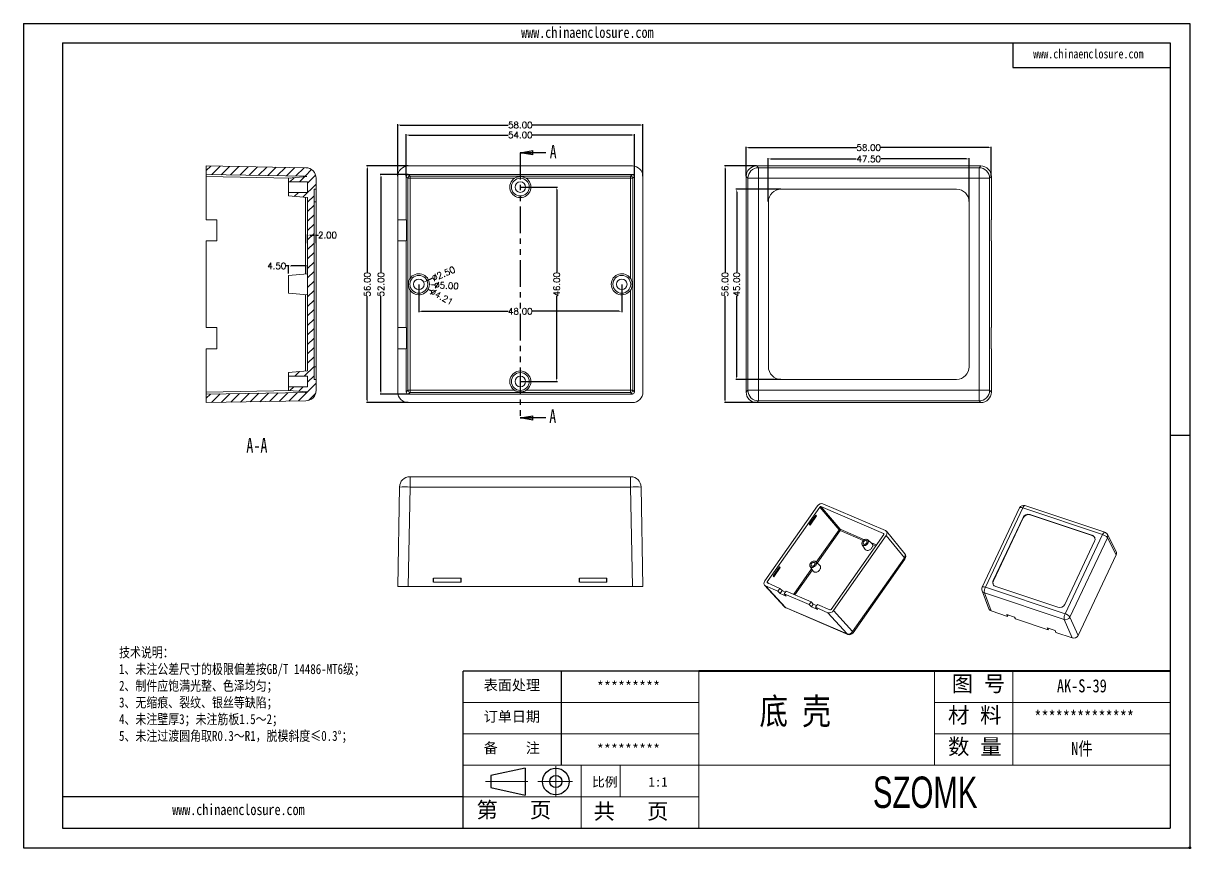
# Model space of a CAD drawing. Header units: inches. Extents: x -870 to -275, y 557 to 752.
# Drawn here: x -551.6 to -275.5, y 556.5 to 751.8 of the extents above; entities that cross this region are included whole.
import ezdxf

# ---------------------------------------------------------------- set-up
doc = ezdxf.new("R2010")
doc.units = ezdxf.units.IN
doc.linetypes.add('CENTER2', pattern=[28.575, 19.05, -3.175, 3.175, -3.175])
doc.linetypes.add('PHANTOM', pattern=[12.7, 6.35, -1.27, 1.27, -1.27, 1.27, -1.27])
doc.layers.add('文字', color=81, linetype='Continuous')
for name, color, linetype, lineweight in [('粗实线', 7, 'Continuous', 30), ('细实线', 3, 'Continuous', 9), ('细点划线', 2, 'CENTER2', 9)]:
    doc.layers.add(name, color=color, linetype=linetype, lineweight=lineweight)
doc.styles.add('SLDTEXTSTYLE0', font='TXT', dxfattribs={"width": 0.75})
doc.styles.add('SLDTEXTSTYLE3', font='TXT', dxfattribs={"width": 0.7})
doc.styles.get("Standard").update_dxf_attribs({"font": 'txt', "bigfont": 'gbcbig.shx'})
doc.styles.add('宋体', font='', dxfattribs={"width": 0.8, "height": 3.5})
doc.styles.add('长仿宋', font='', dxfattribs={"width": 0.7, "height": 4})
doc.styles.get('宋体').set_extended_font_data('SimSun')
doc.styles.get('长仿宋').set_extended_font_data('SimSun')
doc.dimstyles.new('2', dxfattribs={"dimtxt": 1.5, "dimasz": 0.6, "dimexe": 0.18, "dimexo": 0.0625, "dimgap": 0.09, "dimtad": 0, "dimzin": 0, "dimdsep": 46, "dimtxsty": 'Standard', "dimcen": 0, "dimclrd": 3, "dimclre": 3, "dimadec": 0, "dimazin": 2, "dimtfac": 1, "dimtofl": 0, "dimtmove": 0, "dimatfit": 3, "dimfxl": 1, "dimtolj": 1, "dimtzin": 0, "dimarcsym": 0})

# ---------------------------------------------------------------- blocks, each defined once
blk = doc.blocks.new('_CLOSED')
at = {"color": 0, "linetype": 'ByBlock', "lineweight": -2}
for p, q in [((-1, 0.166667), (0, 0)), ((-1, 0.166667), (-1, -0.166667)), ((0, 0), (-1, -0.166667)), ((0, 0), (-1, 0))]:
    blk.add_line(p, q, dxfattribs=at)
blk = doc.blocks.new('*D156')
at = {"color": 3, "lineweight": -2}
for p, q in [((-380.62, 715.62), (-380.62, 722.58)), ((-380.02, 722.4), (-354.46, 722.4)), ((-323.22, 722.4), (-348.78, 722.4)), ((-322.62, 715.62), (-322.62, 722.58))]:
    blk.add_line(p, q, dxfattribs=at)
at = {"color": 3}
for points in [[(-380.02, 722.5), (-380.02, 722.3), (-380.62, 722.4)], [(-323.22, 722.5), (-323.22, 722.3), (-322.62, 722.4)]]:
    blk.add_solid(points, dxfattribs=at)
at = {"layer": 'Defpoints', "color": 0}
for p in [(-322.62, 722.4), (-380.62, 715.56), (-322.62, 715.56)]:
    blk.add_point(p, dxfattribs=at)
at = {"color": 0, "insert": (-351.62, 722.4), "char_height": 1.5, "attachment_point": 5}
blk.add_mtext('\\A1;58.00', dxfattribs=at)
blk = doc.blocks.new('*D157')
at = {"color": 3, "lineweight": -2}
for p, q in [((-378.18, 718.06), (-385.77, 718.06)), ((-385.59, 717.46), (-385.59, 692.9)), ((-385.59, 662.66), (-385.59, 687.22)), ((-378.18, 662.06), (-385.77, 662.06))]:
    blk.add_line(p, q, dxfattribs=at)
at = {"color": 3}
for points in [[(-385.69, 717.46), (-385.49, 717.46), (-385.59, 718.06)], [(-385.69, 662.66), (-385.49, 662.66), (-385.59, 662.06)]]:
    blk.add_solid(points, dxfattribs=at)
at = {"layer": 'Defpoints', "color": 0}
for p in [(-378.12, 718.06), (-385.59, 662.06), (-378.12, 662.06)]:
    blk.add_point(p, dxfattribs=at)
at = {"color": 0, "insert": (-385.59, 690.06), "char_height": 1.5, "attachment_point": 5, "rotation": 90}
blk.add_mtext('\\A1;56.00', dxfattribs=at)
blk = doc.blocks.new('*D158')
at = {"color": 3, "lineweight": -2}
for p, q in [((-375.37, 709.62), (-375.37, 719.9)), ((-374.77, 719.72), (-354.58, 719.72)), ((-328.47, 719.72), (-348.65, 719.72)), ((-327.87, 709.62), (-327.87, 719.9))]:
    blk.add_line(p, q, dxfattribs=at)
at = {"color": 3}
for points in [[(-374.77, 719.82), (-374.77, 719.62), (-375.37, 719.72)], [(-328.47, 719.82), (-328.47, 719.62), (-327.87, 719.72)]]:
    blk.add_solid(points, dxfattribs=at)
at = {"layer": 'Defpoints', "color": 0}
for p in [(-327.87, 719.72), (-375.37, 709.56), (-327.87, 709.56)]:
    blk.add_point(p, dxfattribs=at)
at = {"color": 0, "insert": (-351.62, 719.72), "char_height": 1.5, "attachment_point": 5}
blk.add_mtext('\\A1;47.50', dxfattribs=at)
blk = doc.blocks.new('*D159')
at = {"color": 3, "lineweight": -2}
for p, q in [((-372.43, 712.56), (-383.03, 712.56)), ((-382.85, 711.96), (-382.85, 692.9)), ((-382.85, 668.16), (-382.85, 687.22)), ((-372.43, 667.56), (-383.03, 667.56))]:
    blk.add_line(p, q, dxfattribs=at)
at = {"color": 3}
for points in [[(-382.95, 711.96), (-382.75, 711.96), (-382.85, 712.56)], [(-382.95, 668.16), (-382.75, 668.16), (-382.85, 667.56)]]:
    blk.add_solid(points, dxfattribs=at)
at = {"layer": 'Defpoints', "color": 0}
for p in [(-372.37, 712.56), (-382.85, 667.56), (-372.37, 667.56)]:
    blk.add_point(p, dxfattribs=at)
at = {"color": 0, "insert": (-382.85, 690.06), "char_height": 1.5, "attachment_point": 5, "rotation": 90}
blk.add_mtext('\\A1;45.00', dxfattribs=at)
blk = doc.blocks.new('*D160')
at = {"color": 3, "lineweight": -2}
for p, q in [((-461.04, 715.62), (-461.04, 725.56)), ((-460.44, 725.38), (-436.88, 725.38)), ((-407.64, 725.38), (-431.2, 725.38)), ((-407.04, 715.62), (-407.04, 725.56))]:
    blk.add_line(p, q, dxfattribs=at)
at = {"color": 3}
for points in [[(-460.44, 725.48), (-460.44, 725.28), (-461.04, 725.38)], [(-407.64, 725.48), (-407.64, 725.28), (-407.04, 725.38)]]:
    blk.add_solid(points, dxfattribs=at)
at = {"layer": 'Defpoints', "color": 0}
for p in [(-407.04, 725.38), (-461.04, 715.56), (-407.04, 715.56)]:
    blk.add_point(p, dxfattribs=at)
at = {"color": 0, "insert": (-434.04, 725.38), "char_height": 1.5, "attachment_point": 5}
blk.add_mtext('\\A1;54.00', dxfattribs=at)
blk = doc.blocks.new('*D161')
at = {"color": 3, "lineweight": -2}
for p, q in [((-463.04, 715.62), (-463.04, 727.92)), ((-462.44, 727.74), (-436.88, 727.74)), ((-405.64, 727.74), (-431.2, 727.74)), ((-405.04, 715.62), (-405.04, 727.92))]:
    blk.add_line(p, q, dxfattribs=at)
at = {"color": 3}
for points in [[(-462.44, 727.84), (-462.44, 727.64), (-463.04, 727.74)], [(-405.64, 727.84), (-405.64, 727.64), (-405.04, 727.74)]]:
    blk.add_solid(points, dxfattribs=at)
at = {"layer": 'Defpoints', "color": 0}
for p in [(-463.04, 727.74), (-463.04, 715.56), (-405.04, 715.56)]:
    blk.add_point(p, dxfattribs=at)
at = {"color": 0, "insert": (-434.04, 727.74), "char_height": 1.5, "attachment_point": 5}
blk.add_mtext('\\A1;58.00', dxfattribs=at)
blk = doc.blocks.new('*D162')
at = {"color": 3, "lineweight": -2}
for p, q in [((-460.6, 716.06), (-467.19, 716.06)), ((-467.01, 715.46), (-467.01, 692.9)), ((-467.01, 664.66), (-467.01, 687.22)), ((-460.6, 664.06), (-467.19, 664.06))]:
    blk.add_line(p, q, dxfattribs=at)
at = {"color": 3}
for points in [[(-467.11, 715.46), (-466.91, 715.46), (-467.01, 716.06)], [(-467.11, 664.66), (-466.91, 664.66), (-467.01, 664.06)]]:
    blk.add_solid(points, dxfattribs=at)
at = {"layer": 'Defpoints', "color": 0}
for p in [(-460.54, 716.06), (-467.01, 664.06), (-460.54, 664.06)]:
    blk.add_point(p, dxfattribs=at)
at = {"color": 0, "insert": (-467.01, 690.06), "char_height": 1.5, "attachment_point": 5, "rotation": 90}
blk.add_mtext('\\A1;52.00', dxfattribs=at)
blk = doc.blocks.new('*D163')
at = {"color": 3, "lineweight": -2}
for p, q in [((-460.6, 718.06), (-470.43, 718.06)), ((-470.25, 717.46), (-470.25, 692.9)), ((-470.25, 662.66), (-470.25, 687.22)), ((-460.6, 662.06), (-470.43, 662.06))]:
    blk.add_line(p, q, dxfattribs=at)
at = {"color": 3}
for points in [[(-470.35, 717.46), (-470.15, 717.46), (-470.25, 718.06)], [(-470.35, 662.66), (-470.15, 662.66), (-470.25, 662.06)]]:
    blk.add_solid(points, dxfattribs=at)
at = {"layer": 'Defpoints', "color": 0}
for p in [(-470.25, 718.06), (-460.54, 718.06), (-460.54, 662.06)]:
    blk.add_point(p, dxfattribs=at)
at = {"color": 0, "insert": (-470.25, 690.06), "char_height": 1.5, "attachment_point": 5, "rotation": 90}
blk.add_mtext('\\A1;56.00', dxfattribs=at)
blk = doc.blocks.new('*D164')
at = {"color": 3, "lineweight": -2}
blk.add_line((-454.94, 691.39), (-456.34, 690.79), dxfattribs=at)
at = {"color": 3}
blk.add_solid([(-456.37, 690.88), (-456.3, 690.69), (-456.89, 690.55)], dxfattribs=at)
at = {"layer": 'Defpoints', "color": 0}
for p in [(-456.89, 690.55), (-459.19, 689.57)]:
    blk.add_point(p, dxfattribs=at)
at = {"color": 0, "insert": (-452.21, 692.55), "char_height": 1.5, "attachment_point": 5, "rotation": 23.1738}
blk.add_mtext('\\A1;∅2.50', dxfattribs=at)
blk = doc.blocks.new('*D165')
at = {"color": 3, "lineweight": -2}
blk.add_line((-454.34, 689.88), (-454.94, 689.91), dxfattribs=at)
at = {"color": 3}
blk.add_solid([(-454.93, 690.01), (-454.94, 689.81), (-455.54, 689.94)], dxfattribs=at)
at = {"layer": 'Defpoints', "color": 0}
for p in [(-460.53, 690.18), (-455.54, 689.94)]:
    blk.add_point(p, dxfattribs=at)
at = {"color": 0, "insert": (-451.5, 689.75), "char_height": 1.5, "attachment_point": 5, "rotation": 357.2891}
blk.add_mtext('\\A1;∅5.00', dxfattribs=at)
blk = doc.blocks.new('*D166')
at = {"color": 3, "lineweight": -2}
blk.add_line((-455.14, 688.47), (-455.66, 688.76), dxfattribs=at)
at = {"color": 3}
blk.add_solid([(-455.62, 688.84), (-455.71, 688.67), (-456.19, 689.04)], dxfattribs=at)
at = {"layer": 'Defpoints', "color": 0}
for p in [(-459.88, 691.07), (-456.19, 689.04)]:
    blk.add_point(p, dxfattribs=at)
at = {"color": 0, "insert": (-452.65, 687.1), "char_height": 1.5, "attachment_point": 5, "rotation": 331.2108}
blk.add_mtext('\\A1;∅4.21', dxfattribs=at)
blk = doc.blocks.new('*D167')
at = {"color": 3, "lineweight": -2}
for p, q in [((-458.04, 690), (-458.04, 683.49)), ((-410.04, 690), (-410.04, 683.49)), ((-457.44, 683.67), (-436.88, 683.67)), ((-410.64, 683.67), (-431.2, 683.67))]:
    blk.add_line(p, q, dxfattribs=at)
at = {"color": 3}
for points in [[(-457.44, 683.77), (-457.44, 683.57), (-458.04, 683.67)], [(-410.64, 683.77), (-410.64, 683.57), (-410.04, 683.67)]]:
    blk.add_solid(points, dxfattribs=at)
at = {"layer": 'Defpoints', "color": 0}
for p in [(-458.04, 690.06), (-410.04, 690.06), (-410.04, 683.67)]:
    blk.add_point(p, dxfattribs=at)
at = {"color": 0, "insert": (-434.04, 683.67), "char_height": 1.5, "attachment_point": 5}
blk.add_mtext('\\A1;48.00', dxfattribs=at)
blk = doc.blocks.new('*D168')
at = {"color": 3, "lineweight": -2}
for p, q in [((-433.97, 713.06), (-425.23, 713.06)), ((-425.41, 712.46), (-425.41, 692.9)), ((-425.41, 667.66), (-425.41, 687.22)), ((-433.97, 667.06), (-425.23, 667.06))]:
    blk.add_line(p, q, dxfattribs=at)
at = {"color": 3}
for points in [[(-425.51, 712.46), (-425.31, 712.46), (-425.41, 713.06)], [(-425.51, 667.66), (-425.31, 667.66), (-425.41, 667.06)]]:
    blk.add_solid(points, dxfattribs=at)
at = {"layer": 'Defpoints', "color": 0}
for p in [(-434.04, 713.06), (-425.41, 713.06), (-434.04, 667.06)]:
    blk.add_point(p, dxfattribs=at)
at = {"color": 0, "insert": (-425.41, 690.06), "char_height": 1.5, "attachment_point": 5, "rotation": 90}
blk.add_mtext('\\A1;46.00', dxfattribs=at)
blk = doc.blocks.new('*D169')
at = {"color": 3, "lineweight": -2}
for p, q in [((-484.34, 699.76), (-484.34, 701.87)), ((-483.74, 701.69), (-482.94, 701.69)), ((-482.34, 699.76), (-482.34, 701.87)), ((-482.34, 701.69), (-481.74, 701.69))]:
    blk.add_line(p, q, dxfattribs=at)
at = {"color": 3}
for points in [[(-483.74, 701.79), (-483.74, 701.59), (-484.34, 701.69)], [(-482.94, 701.79), (-482.94, 701.59), (-482.34, 701.69)]]:
    blk.add_solid(points, dxfattribs=at)
at = {"layer": 'Defpoints', "color": 0}
for p in [(-482.34, 701.69), (-484.34, 699.7), (-482.34, 699.7)]:
    blk.add_point(p, dxfattribs=at)
at = {"color": 0, "insert": (-479.65, 701.69), "char_height": 1.5, "attachment_point": 5}
blk.add_mtext('\\A1;2.00', dxfattribs=at)
blk = doc.blocks.new('*D170')
at = {"color": 3, "lineweight": -2}
for p, q in [((-488.84, 694.4), (-489.44, 694.4)), ((-488.84, 692.62), (-488.84, 694.58)), ((-484.94, 694.4), (-488.24, 694.4)), ((-484.34, 692.62), (-484.34, 694.58))]:
    blk.add_line(p, q, dxfattribs=at)
at = {"color": 3}
for points in [[(-488.24, 694.5), (-488.24, 694.3), (-488.84, 694.4)], [(-484.94, 694.5), (-484.94, 694.3), (-484.34, 694.4)]]:
    blk.add_solid(points, dxfattribs=at)
at = {"layer": 'Defpoints', "color": 0}
for p in [(-488.84, 694.4), (-488.84, 692.56), (-484.34, 692.56)]:
    blk.add_point(p, dxfattribs=at)
at = {"color": 0, "insert": (-491.65, 694.4), "char_height": 1.5, "attachment_point": 5}
blk.add_mtext('\\A1;4.50', dxfattribs=at)

msp = doc.modelspace()

# ---------------------------------------------------------------- hatches: boundary and pattern name
at = {"linetype": 'Continuous', "lineweight": 0}
h = msp.add_hatch(dxfattribs=at)
h.set_pattern_fill('ANSI31', color=4, scale=0.5, style=0)
h.set_pattern_definition([(45, (255.4182, -553.3192), (-1.122532, 1.122532), [])])
edge = h.paths.add_edge_path(flags=0)
edge.add_line((-484.339, 710.558), (-484.339, 669.558))
edge.add_line((-484.339, 669.558), (-488.839, 669.165))
edge.add_line((-488.839, 669.165), (-488.839, 668.308))
edge.add_line((-488.839, 668.308), (-484.339, 668.308))
edge.add_line((-484.339, 668.308), (-484.339, 665.808))
edge.add_line((-484.339, 665.808), (-488.839, 665.808))
edge.add_line((-488.839, 665.808), (-488.839, 664.952))
edge.add_line((-488.839, 664.952), (-484.531, 664.575))
edge.add_arc((-484.839, 664.969), 0.5, 271, 308.04069, ccw=False)
edge.add_line((-484.831, 664.469), (-508.339, 664.059))
edge.add_line((-508.339, 664.059), (-508.339, 662.058))
edge.add_line((-508.339, 662.058), (-484.796, 662.469))
edge.add_arc((-484.839, 664.969), 2.5, 271, 360)
edge.add_line((-482.339, 664.969), (-482.339, 667.558))
edge.add_line((-482.339, 667.558), (-482.839, 667.558))
edge.add_line((-482.839, 667.558), (-482.839, 712.558))
edge.add_line((-482.839, 712.558), (-482.339, 712.558))
edge.add_line((-482.339, 712.558), (-482.339, 715.148))
edge.add_arc((-484.839, 715.148), 2.5, 0, 89)
edge.add_line((-484.796, 717.647), (-508.339, 718.058))
edge.add_line((-508.339, 718.058), (-508.339, 716.058))
edge.add_line((-508.339, 716.058), (-484.831, 715.648))
edge.add_arc((-484.839, 715.148), 0.5, 51.95931, 89, ccw=False)
edge.add_line((-484.531, 715.542), (-488.839, 715.165))
edge.add_line((-488.839, 715.165), (-488.839, 714.308))
edge.add_line((-488.839, 714.308), (-484.339, 714.308))
edge.add_line((-484.339, 714.308), (-484.339, 711.808))
edge.add_line((-484.339, 711.808), (-488.839, 711.808))
edge.add_line((-488.839, 711.808), (-488.839, 710.952))
edge.add_line((-488.839, 710.952), (-484.339, 710.558))

# ---------------------------------------------------------------- linework, layer by layer
for p, q in [((-551.595, 751.81), (-275.69, 751.81)), ((-551.595, 751.81), (-551.595, 556.726)), ((-275.69, 751.81), (-275.69, 556.726)), ((-542.306, 747.165), (-280.335, 747.165)), ((-542.306, 747.165), (-542.306, 561.371)), ((-317.494, 747.165), (-317.494, 741.359)), ((-280.335, 747.165), (-280.335, 561.371)), ((-317.494, 741.359), (-280.335, 741.359)), ((-275.69, 654.268), (-280.335, 654.268)), ((-391.812, 598.53), (-447.55, 598.53)), ((-447.55, 561.371), (-447.55, 598.53)), ((-424.326, 576.234), (-424.326, 598.53)), ((-447.55, 568.803), (-542.306, 568.803)), ((-542.306, 561.371), (-280.335, 561.371)), ((-551.595, 556.726), (-275.69, 556.726))]:
    msp.add_line(p, q)
at = {"color": 1, "linetype": 'PHANTOM', "lineweight": 30}
msp.add_line((-434.036, 721.191), (-434.036, 658.433), dxfattribs=at)
at = {"color": 7, "linetype": 'Continuous', "lineweight": 30}
for p, q in [((-428.036, 721.191), (-434.036, 721.191)), ((-428.036, 658.433), (-434.036, 658.433))]:
    msp.add_line(p, q, dxfattribs=at)
at = {"color": 7, "linetype": 'Continuous', "lineweight": 15}
for p, q in [((-508.339, 716.058), (-508.339, 718.058)), ((-484.796, 717.647), (-508.339, 718.058)), ((-407.536, 718.058), (-460.536, 718.058)), ((-378.116, 718.058), (-377.705, 717.647)), ((-378.116, 718.058), (-325.115, 718.058)), ((-325.526, 717.647), (-325.115, 718.058)), ((-484.831, 715.648), (-508.339, 716.058)), ((-508.339, 716.058), (-508.339, 715.558)), ((-508.339, 715.558), (-508.339, 705.308)), ((-484.531, 715.542), (-488.839, 715.165)), ((-463.036, 715.559), (-463.036, 705.308)), ((-461.036, 715.558), (-461.036, 705.308)), ((-461.036, 715.558), (-460.625, 715.148)), ((-460.125, 715.648), (-460.536, 716.058)), ((-407.536, 716.058), (-460.536, 716.058)), ((-407.947, 715.648), (-460.125, 715.648)), ((-460.125, 715.148), (-460.125, 715.648)), ((-449.036, 716.041), (-455.536, 716.041)), ((-455.536, 716.041), (-455.536, 716.023)), ((-455.536, 716.023), (-449.036, 716.023)), ((-449.036, 716.023), (-449.036, 716.041)), ((-412.536, 716.041), (-419.036, 716.041)), ((-419.036, 716.041), (-419.036, 716.023)), ((-419.036, 716.023), (-412.536, 716.023)), ((-412.536, 716.023), (-412.536, 716.041)), ((-407.536, 716.058), (-407.947, 715.648)), ((-407.947, 715.648), (-407.947, 715.148)), ((-407.447, 715.148), (-407.036, 715.558)), ((-407.036, 664.559), (-407.036, 715.558)), ((-405.036, 664.558), (-405.036, 715.559)), ((-380.204, 715.148), (-380.615, 715.559)), ((-380.615, 664.558), (-380.615, 715.559)), ((-377.705, 717.647), (-325.526, 717.647)), ((-377.705, 717.647), (-377.705, 715.148)), ((-325.526, 715.148), (-325.526, 717.647)), ((-322.615, 715.559), (-323.026, 715.148)), ((-322.615, 715.559), (-322.615, 705.308)), ((-488.839, 714.308), (-488.839, 715.165)), ((-484.339, 714.308), (-488.839, 714.308)), ((-488.839, 714.308), (-488.839, 711.808)), ((-484.339, 711.808), (-484.339, 714.308)), ((-482.839, 712.558), (-482.339, 712.558)), ((-482.839, 712.558), (-482.839, 667.558)), ((-482.339, 712.558), (-482.339, 715.148)), ((-482.339, 709.558), (-482.339, 712.558)), ((-460.625, 715.148), (-460.625, 664.969)), ((-460.125, 715.148), (-460.625, 715.148)), ((-460.125, 691.431), (-460.125, 715.148)), ((-460.125, 715.148), (-435.409, 715.148)), ((-432.663, 715.148), (-407.947, 715.148)), ((-407.447, 715.148), (-407.947, 715.148)), ((-407.947, 715.148), (-407.947, 691.431)), ((-407.447, 664.969), (-407.447, 715.148)), ((-380.204, 664.969), (-380.204, 715.148)), ((-380.204, 715.148), (-377.705, 715.148)), ((-325.526, 715.148), (-377.705, 715.148)), ((-377.705, 715.148), (-377.705, 664.969)), ((-330.865, 712.558), (-372.365, 712.558)), ((-325.526, 715.148), (-323.026, 715.148)), ((-325.526, 664.969), (-325.526, 715.148)), ((-323.026, 715.148), (-323.026, 664.969)), ((-488.839, 710.952), (-488.839, 711.808)), ((-488.839, 711.808), (-484.339, 711.808)), ((-488.839, 710.952), (-484.339, 710.558)), ((-484.339, 669.558), (-484.339, 710.558)), ((-482.839, 709.558), (-482.339, 709.558)), ((-482.339, 670.558), (-482.339, 709.558)), ((-375.365, 709.558), (-375.365, 670.558)), ((-327.865, 670.558), (-327.865, 709.558)), ((-505.839, 705.308), (-508.339, 705.308)), ((-505.839, 700.308), (-505.839, 705.308)), ((-461.036, 705.308), (-463.036, 705.308)), ((-462.992, 705.308), (-462.992, 700.308)), ((-460.992, 705.308), (-461.036, 705.308)), ((-460.992, 700.308), (-460.992, 705.308)), ((-322.659, 705.308), (-322.615, 705.308)), ((-322.659, 705.308), (-322.659, 700.308)), ((-508.339, 700.308), (-508.339, 679.808)), ((-508.339, 700.308), (-505.839, 700.308)), ((-463.036, 700.308), (-463.036, 679.808)), ((-463.036, 700.308), (-461.036, 700.308)), ((-461.036, 700.308), (-461.036, 679.808)), ((-461.036, 700.308), (-460.992, 700.308)), ((-322.615, 700.308), (-322.659, 700.308)), ((-322.615, 700.308), (-322.615, 679.808)), ((-484.339, 692.558), (-488.839, 692.165)), ((-488.839, 690.058), (-488.839, 692.165)), ((-488.839, 687.952), (-488.839, 690.058)), ((-488.839, 687.952), (-484.339, 687.558)), ((-460.125, 664.969), (-460.125, 688.686)), ((-407.947, 688.686), (-407.947, 664.969)), ((-505.839, 679.808), (-508.339, 679.808)), ((-505.839, 674.808), (-505.839, 679.808)), ((-461.036, 679.808), (-463.036, 679.808)), ((-462.992, 679.808), (-462.992, 674.808)), ((-460.992, 679.808), (-461.036, 679.808)), ((-460.992, 674.808), (-460.992, 679.808)), ((-322.659, 679.808), (-322.615, 679.808)), ((-322.659, 679.808), (-322.659, 674.808)), ((-508.339, 674.808), (-505.839, 674.808)), ((-508.339, 674.808), (-508.339, 664.559)), ((-463.036, 674.808), (-461.036, 674.808)), ((-463.036, 674.808), (-463.036, 664.558)), ((-461.036, 674.808), (-461.036, 664.559)), ((-461.036, 674.808), (-460.992, 674.808)), ((-322.615, 674.808), (-322.659, 674.808)), ((-322.615, 674.808), (-322.615, 664.558)), ((-488.839, 669.165), (-484.339, 669.558)), ((-488.839, 668.308), (-488.839, 669.165)), ((-488.839, 668.308), (-484.339, 668.308)), ((-488.839, 665.808), (-488.839, 668.308)), ((-484.339, 665.808), (-484.339, 668.308)), ((-482.839, 670.558), (-482.339, 670.558)), ((-482.339, 667.558), (-482.339, 670.558)), ((-488.839, 664.952), (-488.839, 665.808)), ((-484.339, 665.808), (-488.839, 665.808)), ((-482.339, 667.558), (-482.839, 667.558)), ((-482.339, 664.969), (-482.339, 667.558)), ((-372.365, 667.558), (-330.865, 667.558)), ((-508.339, 664.559), (-508.339, 664.059)), ((-508.339, 664.059), (-484.831, 664.469)), ((-508.339, 662.058), (-508.339, 664.059)), ((-484.531, 664.575), (-488.839, 664.952)), ((-460.625, 664.969), (-461.036, 664.559)), ((-460.125, 664.969), (-460.625, 664.969)), ((-460.536, 664.059), (-460.125, 664.469)), ((-460.536, 664.059), (-407.536, 664.059)), ((-460.125, 664.969), (-460.125, 664.469)), ((-435.409, 664.969), (-460.125, 664.969)), ((-460.125, 664.469), (-407.947, 664.469)), ((-455.536, 664.094), (-449.036, 664.094)), ((-455.536, 664.076), (-455.536, 664.094)), ((-449.036, 664.076), (-455.536, 664.076)), ((-449.036, 664.094), (-449.036, 664.076)), ((-407.947, 664.969), (-432.663, 664.969)), ((-419.036, 664.094), (-412.536, 664.094)), ((-419.036, 664.076), (-419.036, 664.094)), ((-412.536, 664.076), (-419.036, 664.076)), ((-412.536, 664.094), (-412.536, 664.076)), ((-407.447, 664.969), (-407.947, 664.969)), ((-407.947, 664.469), (-407.947, 664.969)), ((-407.947, 664.469), (-407.536, 664.059)), ((-407.036, 664.559), (-407.447, 664.969)), ((-380.615, 664.558), (-380.204, 664.969)), ((-380.204, 664.969), (-377.705, 664.969)), ((-377.705, 662.469), (-377.705, 664.969)), ((-377.705, 664.969), (-325.526, 664.969)), ((-325.526, 664.969), (-325.526, 662.469)), ((-325.526, 664.969), (-323.026, 664.969)), ((-323.026, 664.969), (-322.615, 664.558)), ((-508.339, 662.058), (-484.796, 662.469)), ((-460.536, 662.058), (-407.536, 662.058)), ((-377.705, 662.469), (-378.116, 662.058)), ((-325.115, 662.058), (-378.116, 662.058)), ((-325.526, 662.469), (-377.705, 662.469)), ((-325.115, 662.058), (-325.526, 662.469)), ((-460.125, 644.531), (-460.125, 642.074)), ((-460.125, 644.531), (-407.947, 644.531)), ((-407.947, 642.074), (-407.947, 644.531)), ((-463.036, 618.531), (-462.625, 642.074)), ((-460.125, 642.074), (-460.536, 618.531)), ((-407.947, 642.074), (-460.125, 642.074)), ((-407.536, 618.531), (-407.947, 642.074)), ((-405.447, 642.074), (-405.036, 618.531)), ((-347.629, 631.761), (-362.447, 638.123)), ((-363.76, 637.598), (-376.21, 619.857)), ((-363.179, 637.348), (-375.628, 619.608)), ((-364.157, 635.451), (-365.684, 633.276)), ((-365.59, 633.17), (-364.104, 635.289)), ((-365.487, 633.053), (-363.96, 635.228)), ((-364.104, 635.289), (-364.197, 635.395)), ((-363.96, 635.228), (-364.157, 635.451)), ((-364.104, 635.289), (-363.96, 635.228)), ((-363.179, 637.348), (-358.646, 631.966)), ((-348.099, 631.091), (-362.917, 637.453)), ((-358.384, 632.071), (-362.917, 637.453)), ((-315.941, 637.134), (-324.788, 618.367)), ((-315.186, 637.129), (-324.034, 618.362)), ((-296.307, 630.838), (-315.186, 637.129)), ((-295.78, 631.392), (-314.659, 637.683)), ((-298.807, 630.698), (-313.48, 635.587)), ((-313.441, 635.498), (-313.48, 635.587)), ((-298.768, 630.609), (-313.441, 635.498)), ((-365.684, 633.276), (-365.487, 633.053)), ((-315.117, 634.884), (-322.154, 619.958)), ((-315.078, 634.796), (-322.115, 619.869)), ((-315.078, 634.796), (-315.117, 634.884)), ((-360.52, 613.121), (-348.071, 630.862)), ((-359.939, 612.871), (-347.49, 630.612)), ((-350.889, 628.727), (-351.844, 629.581)), ((-343.189, 625.325), (-347.49, 630.612)), ((-343.109, 626.309), (-347.412, 631.599)), ((-305.155, 612.071), (-296.307, 630.838)), ((-295.175, 630.09), (-304.023, 611.323)), ((-298.768, 630.609), (-298.807, 630.698)), ((-293.111, 626.797), (-295.175, 630.87)), ((-293.112, 626.02), (-295.175, 630.09)), ((-353.174, 628.426), (-352.442, 627.332)), ((-305.224, 614.316), (-298.187, 629.242)), ((-363.183, 623.539), (-364.163, 624.417)), ((-355.445, 607.859), (-343.189, 625.325)), ((-355.32, 607.578), (-343.064, 625.044)), ((-293.112, 626.02), (-302.099, 606.957)), ((-372.73, 623.234), (-374.257, 621.058)), ((-374.164, 620.952), (-372.677, 623.071)), ((-374.06, 620.835), (-372.533, 623.011)), ((-372.677, 623.071), (-372.77, 623.177)), ((-372.533, 623.011), (-372.73, 623.234)), ((-372.677, 623.071), (-372.533, 623.011)), ((-365.494, 623.262), (-364.762, 622.168)), ((-460.536, 618.531), (-463.036, 618.531)), ((-407.536, 618.531), (-460.536, 618.531)), ((-407.536, 620.531), (-407.57, 620.531)), ((-407.536, 619.531), (-407.553, 619.531)), ((-405.036, 618.531), (-407.536, 618.531)), ((-376.265, 618.844), (-371.53, 613.727)), ((-376.071, 618.708), (-373.092, 617.43)), ((-376.071, 618.708), (-371.338, 613.594)), ((-375.601, 619.378), (-372.623, 618.099)), ((-374.257, 621.058), (-374.06, 620.835)), ((-322.115, 619.869), (-322.154, 619.958)), ((-372.623, 618.099), (-373.092, 617.43)), ((-372.603, 616.892), (-373.092, 617.43)), ((-372.133, 617.562), (-372.623, 618.099)), ((-372.133, 617.562), (-372.603, 616.892)), ((-372.603, 616.892), (-371.15, 616.268)), ((-371.346, 617.224), (-372.133, 617.562)), ((-371.64, 616.806), (-371.17, 617.476)), ((-371.64, 616.806), (-371.15, 616.268)), ((-371.64, 616.806), (-365.684, 614.249)), ((-371.17, 617.476), (-365.214, 614.918)), ((-324.821, 617.548), (-323.205, 613.282)), ((-305.387, 610.737), (-324.266, 617.028)), ((-324.266, 617.028), (-322.652, 612.765)), ((-324.034, 618.362), (-305.155, 612.071)), ((-321.534, 618.503), (-306.861, 613.613)), ((-371.338, 613.594), (-356.758, 607.335)), ((-371.173, 613.475), (-356.594, 607.216)), ((-365.214, 614.918), (-365.684, 614.249)), ((-365.194, 613.711), (-365.684, 614.249)), ((-364.724, 614.381), (-365.214, 614.918)), ((-364.724, 614.381), (-365.194, 613.711)), ((-365.194, 613.711), (-363.741, 613.087)), ((-363.938, 614.043), (-364.724, 614.381)), ((-364.231, 613.625), (-363.761, 614.295)), ((-364.231, 613.625), (-361.253, 612.346)), ((-364.231, 613.625), (-363.741, 613.087)), ((-363.761, 614.295), (-360.783, 613.016)), ((-356.758, 607.335), (-361.253, 612.346)), ((-359.939, 612.871), (-355.445, 607.859)), ((-318.795, 611.48), (-322.652, 612.765)), ((-318.795, 611.48), (-318.983, 611.938)), ((-317.102, 611.312), (-318.983, 611.938)), ((-318.795, 611.48), (-318.634, 611.822)), ((-317.102, 611.312), (-316.914, 610.853)), ((-309.201, 608.283), (-316.914, 610.853)), ((-303.464, 606.371), (-305.387, 610.737)), ((-304.023, 611.323), (-302.099, 606.957)), ((-307.508, 608.115), (-309.389, 608.741)), ((-309.201, 608.283), (-309.389, 608.741)), ((-309.201, 608.283), (-309.04, 608.625)), ((-307.508, 608.115), (-307.32, 607.656)), ((-303.464, 606.371), (-307.32, 607.656))]:
    msp.add_line(p, q, dxfattribs=at)
at = {"color": 8, "linetype": 'Continuous', "lineweight": 15}
for p, q in [((-508.339, 715.558), (-488.334, 715.209)), ((-484.831, 710.601), (-484.831, 692.515)), ((-484.831, 687.601), (-484.831, 669.515)), ((-488.334, 664.908), (-508.339, 664.559)), ((-358.646, 631.966), (-364.029, 624.296)), ((-363.808, 624.099), (-358.407, 631.796)), ((-358.407, 631.796), (-352.898, 629.43)), ((-352.641, 629.606), (-358.384, 632.071)), ((-348.099, 631.091), (-348.033, 631.01)), ((-349.806, 628.389), (-351.161, 628.971)), ((-350.718, 628.495), (-349.96, 628.169)), ((-365.133, 622.722), (-369.36, 616.699)), ((-369.084, 616.58), (-364.958, 622.46)), ((-375.294, 619.246), (-375.628, 619.608))]:
    msp.add_line(p, q, dxfattribs=at)
at = {"color": 8, "linetype": 'CENTER2'}
for p, q in [((-454.536, 619.531), (-454.536, 620.531)), ((-448.036, 619.531), (-448.036, 620.531)), ((-420.036, 619.531), (-420.036, 620.531)), ((-413.536, 619.531), (-413.536, 620.531))]:
    msp.add_line(p, q, dxfattribs=at)
at = {"color": 8, "linetype": 'CENTER2', "lineweight": 15}
for p, q in [((-448.036, 620.531), (-454.536, 620.531)), ((-448.036, 619.531), (-454.536, 619.531)), ((-413.536, 620.531), (-420.036, 620.531)), ((-413.536, 619.531), (-420.036, 619.531))]:
    msp.add_line(p, q, dxfattribs=at)
at = {"color": 8, "linetype": 'Continuous', "lineweight": 15, "flags": 128}
for points in [[(-315.941, 637.134), (-315.915, 637.17), (-315.863, 637.202), (-315.79, 637.222), (-315.697, 637.229), (-315.588, 637.223), (-315.464, 637.204), (-315.329, 637.172), (-315.186, 637.129)], [(-314.659, 637.683), (-314.706, 637.689), (-314.767, 637.672), (-314.833, 637.633), (-314.903, 637.57), (-314.975, 637.486), (-315.047, 637.383), (-315.118, 637.263), (-315.186, 637.129)], [(-295.78, 631.392), (-295.827, 631.398), (-295.888, 631.381), (-295.954, 631.342), (-296.024, 631.279), (-296.096, 631.195), (-296.168, 631.092), (-296.239, 630.972), (-296.307, 630.838)], [(-343.189, 625.325), (-343.125, 625.244), (-343.081, 625.173), (-343.057, 625.114), (-343.054, 625.067), (-343.064, 625.044)], [(-324.034, 618.362), (-324.177, 618.405), (-324.312, 618.437), (-324.436, 618.456), (-324.545, 618.462), (-324.637, 618.455), (-324.71, 618.435), (-324.762, 618.403), (-324.788, 618.367)], [(-371.338, 613.594), (-371.443, 613.652), (-371.53, 613.727)], [(-371.173, 613.475), (-371.255, 613.521), (-371.338, 613.594)], [(-355.32, 607.578), (-355.311, 607.601), (-355.314, 607.648), (-355.338, 607.708), (-355.382, 607.779), (-355.445, 607.859)], [(-356.594, 607.216), (-356.676, 607.262), (-356.758, 607.335)]]:
    msp.add_lwpolyline(points, dxfattribs=at)
at = {"color": 7, "linetype": 'Continuous', "lineweight": 15, "flags": 128}
for points in [[(-351.976, 629.666), (-351.88, 629.611), (-351.801, 629.538), (-351.741, 629.448), (-351.702, 629.344), (-351.685, 629.229), (-351.691, 629.106), (-351.719, 628.98), (-351.769, 628.852), (-351.839, 628.728), (-351.927, 628.61), (-352.031, 628.503), (-352.148, 628.409), (-352.273, 628.33), (-352.405, 628.27), (-352.538, 628.229), (-352.67, 628.21), (-352.796, 628.212), (-352.912, 628.236), (-353.016, 628.28), (-353.104, 628.344), (-353.174, 628.426), (-353.224, 628.524), (-353.252, 628.633), (-353.257, 628.753), (-353.24, 628.878), (-353.201, 629.005), (-353.141, 629.132), (-353.062, 629.253), (-352.965, 629.366), (-352.855, 629.467), (-352.733, 629.554), (-352.604, 629.624), (-352.471, 629.674), (-352.338, 629.704), (-352.209, 629.713), (-352.087, 629.7), (-351.976, 629.666)], [(-352.765, 628.542), (-352.836, 628.585), (-352.89, 628.646), (-352.925, 628.722), (-352.938, 628.809), (-352.93, 628.902), (-352.9, 628.999), (-352.85, 629.094), (-352.782, 629.182), (-352.7, 629.26), (-352.607, 629.324), (-352.508, 629.372), (-352.407, 629.399), (-352.309, 629.407), (-352.219, 629.393), (-352.14, 629.36), (-352.077, 629.307), (-352.032, 629.239), (-352.008, 629.157), (-352.006, 629.066), (-352.025, 628.971), (-352.065, 628.874), (-352.124, 628.782), (-352.2, 628.698), (-352.288, 628.627), (-352.385, 628.571), (-352.485, 628.533), (-352.585, 628.515), (-352.68, 628.518), (-352.765, 628.542)], [(-350.718, 628.495), (-350.685, 628.377), (-350.674, 628.25), (-350.685, 628.115), (-350.719, 627.977), (-350.773, 627.839), (-350.848, 627.704), (-350.942, 627.575), (-351.051, 627.456), (-351.173, 627.349), (-351.306, 627.257), (-351.447, 627.181), (-351.591, 627.125), (-351.735, 627.089), (-351.877, 627.074), (-352.012, 627.08), (-352.137, 627.108), (-352.25, 627.156), (-352.347, 627.224), (-352.426, 627.31), (-352.442, 627.332)], [(-364.296, 624.501), (-364.407, 624.535), (-364.529, 624.548), (-364.658, 624.54), (-364.791, 624.51), (-364.924, 624.459), (-365.053, 624.39), (-365.175, 624.303), (-365.285, 624.202), (-365.382, 624.089), (-365.461, 623.967), (-365.521, 623.841), (-365.56, 623.713), (-365.577, 623.588), (-365.572, 623.469), (-365.544, 623.359), (-365.494, 623.262), (-365.424, 623.18), (-365.336, 623.116), (-365.232, 623.071), (-365.116, 623.048), (-364.99, 623.045), (-364.858, 623.065), (-364.725, 623.105), (-364.593, 623.166), (-364.467, 623.244), (-364.351, 623.338), (-364.247, 623.446), (-364.159, 623.564), (-364.089, 623.688), (-364.039, 623.815), (-364.011, 623.942), (-364.005, 624.065), (-364.022, 624.18), (-364.061, 624.283), (-364.121, 624.373), (-364.2, 624.447), (-364.296, 624.501)], [(-364.498, 624.215), (-364.582, 624.238), (-364.677, 624.241), (-364.777, 624.224), (-364.878, 624.186), (-364.974, 624.13), (-365.063, 624.058), (-365.138, 623.974), (-365.197, 623.882), (-365.237, 623.786), (-365.257, 623.69), (-365.254, 623.6), (-365.23, 623.518), (-365.185, 623.449), (-365.122, 623.397), (-365.044, 623.363), (-364.953, 623.35), (-364.855, 623.357), (-364.755, 623.385), (-364.655, 623.432), (-364.562, 623.496), (-364.48, 623.575), (-364.413, 623.663), (-364.363, 623.758), (-364.333, 623.854), (-364.324, 623.948), (-364.338, 624.035), (-364.372, 624.11), (-364.426, 624.171), (-364.498, 624.215)], [(-364.762, 622.168), (-364.737, 622.134), (-364.656, 622.05), (-364.556, 621.985), (-364.442, 621.939), (-364.315, 621.914), (-364.179, 621.91), (-364.037, 621.928), (-363.893, 621.966), (-363.749, 622.025), (-363.609, 622.103), (-363.478, 622.197), (-363.356, 622.306), (-363.249, 622.426), (-363.158, 622.556), (-363.086, 622.692), (-363.033, 622.83), (-363.002, 622.968), (-362.994, 623.101), (-363.008, 623.228), (-363.044, 623.344), (-363.101, 623.447), (-363.178, 623.535), (-363.183, 623.539)]]:
    msp.add_lwpolyline(points, dxfattribs=at)
at = {"color": 7, "linetype": 'Continuous', "lineweight": 15}
for centre, radius in [((-434.036, 713.058), 2.106), ((-434.036, 713.058), 1.25), ((-458.036, 690.058), 2.106), ((-458.036, 690.058), 1.25), ((-410.036, 690.058), 2.106), ((-410.036, 690.058), 1.25), ((-434.036, 667.058), 2.106), ((-434.036, 667.058), 1.25)]:
    msp.add_circle(centre, radius, dxfattribs=at)
msp.add_circle((-275.69, 556.726), 0.224)
for centre, radius, start, end in [((-484.839, 715.148), 0.5, 51.95931, 89), ((-484.839, 715.148), 2.5, 0, 89), ((-460.125, 715.148), 0.5, 90.02044, 179.97956), ((-407.947, 715.148), 0.5, 0.02044, 89.97956), ((-377.704, 715.147), 2.5, 90.02017, 179.97983), ((-325.527, 715.147), 2.5, 0.02017, 89.97983), ((-434.036, 713.058), 2.5, 123.30389, 56.69611), ((-372.365, 709.558), 3, 90, 180), ((-330.865, 709.558), 3, 0, 90), ((-458.036, 690.058), 2.5, 213.30389, 146.69611), ((-410.036, 690.058), 2.5, 33.30389, 326.69611), ((-434.036, 667.058), 2.5, 303.30389, 236.69611), ((-372.365, 670.558), 3, 180, 270), ((-330.865, 670.558), 3, 270, 0), ((-484.839, 664.969), 0.5, 271, 308.04069), ((-484.839, 664.969), 2.5, 271, 0), ((-460.125, 664.969), 0.5, 180.02044, 269.97956), ((-407.947, 664.969), 0.5, 270.02044, 359.97956), ((-377.704, 664.97), 2.5, 180.02017, 269.97983), ((-325.527, 664.97), 2.5, 270.02017, 359.97983), ((-460.125, 642.031), 2.5, 90, 179), ((-407.947, 642.031), 2.5, 1, 90), ((-461.375, 606.255), 35.841, 88.00164, 91.99836), ((-406.697, 606.255), 35.841, 88.00164, 91.99836), ((-314.991, 636.687), 1.05, 71.5707, 154.75921), ((-313.889, 634.281), 1.368, 72.60855, 153.85764), ((-313.85, 634.193), 1.368, 72.60855, 153.85764), ((-358.443, 631.839), 0.24, 75.70373, 147.8639), ((-358.086, 632.499), 0.773, 223.51701, 245.46879), ((-358.596, 631.95), 0.244, 320.66856, 29.72857), ((-299.114, 629.707), 1.037, 333.39358, 72.76337), ((-299.087, 629.599), 1.059, 27.15334, 72.47533), ((-296.853, 628.782), 2.127, 37.94802, 75.14565), ((-296.112, 630.396), 1.05, 26.87379, 71.5707), ((-343.923, 625.647), 1.05, 324.94144, 39.12928), ((-321.227, 619.493), 1.037, 153.39358, 252.76337), ((-321.161, 619.4), 1.064, 153.81021, 200.39406), ((-323.839, 617.919), 1.05, 154.75921, 200.73797), ((-322.225, 617.36), 2.068, 151.02273, 189.2383), ((-370.759, 614.44), 1.05, 222.78178, 246.76431), ((-306.452, 614.919), 1.368, 252.60855, 333.85764), ((-303.346, 611.069), 2.068, 151.02273, 189.2383), ((-305.051, 611.837), 1.15, 253.02984, 333.43636), ((-305.7, 610.015), 2.127, 37.94802, 75.14565), ((-356.442, 608.449), 1.159, 254.17584, 329.3918), ((-356.18, 608.181), 1.05, 246.76431, 324.94144)]:
    msp.add_arc(centre, radius, start, end, dxfattribs=at)
at = {"color": 8, "linetype": 'Continuous', "lineweight": 15}
for centre, radius, start, end in [((-485.973, 715.55), 1.146, 358.25933, 4.86638), ((-485.973, 664.566), 1.146, 355.13362, 1.74067), ((-295.973, 630.48), 0.888, 333.97077, 26.09253), ((-343.794, 625.87), 0.814, 318.01104, 32.70679), ((-323.997, 617.871), 0.885, 201.4408, 252.31288)]:
    msp.add_arc(centre, radius, start, end, dxfattribs=at)
at = {"color": 7, "linetype": 'Continuous', "lineweight": 15}
for centre, major_axis, ratio, start_param, end_param in [((-460.536, 715.558), (1.768, -1.768), 0.9996955, 2.3563468, 3.9268385), ((-407.536, 715.558), (-1.768, -1.768), 0.9996955, 2.3563468, 3.9268385), ((-378.115, 715.558), (1.768, -1.768), 0.9996955, 2.3563468, 3.9268385), ((-325.116, 715.558), (-1.768, -1.768), 0.9996955, 2.3563468, 3.9268385), ((-460.536, 715.558), (0.354, -0.354), 0.9996955, 2.3563468, 3.9268385), ((-407.536, 715.558), (-0.354, -0.354), 0.9996955, 2.3563468, 3.9268385), ((-460.536, 664.559), (1.768, 1.768), 0.9996955, 2.3563468, 3.9268385), ((-460.536, 664.559), (0.354, 0.354), 0.9996955, 2.3563468, 3.9268385), ((-407.536, 664.559), (-0.354, 0.354), 0.9996955, 2.3563468, 3.9268385), ((-407.536, 664.559), (-1.768, 1.768), 0.9996955, 2.3563468, 3.9268385), ((-378.115, 664.559), (1.768, 1.768), 0.9996955, 2.3563468, 3.9268385), ((-325.116, 664.559), (-1.768, 1.768), 0.9996955, 2.3563468, 3.9268385), ((-363.034, 637.286), (0.793, 0.689), 0.7175652, 0.3334589, 1.9039507), ((-363.034, 637.286), (0.159, 0.138), 0.7175652, 0.3334589, 1.9039507), ((-348.217, 630.924), (0.159, 0.138), 0.7172947, 5.0465946, 6.6170864), ((-348.217, 630.924), (0.793, 0.688), 0.7172947, 5.0465946, 6.6170864), ((-294.053, 626.333), (0.961, 0.424), 0.8873652, 5.4866737, 6.330709), ((-375.483, 619.545), (0.793, 0.688), 0.7172947, 1.905002, 3.4754937), ((-375.483, 619.545), (0.159, 0.138), 0.7172947, 1.905002, 3.4754937), ((-360.666, 613.183), (0.159, 0.138), 0.7175652, 3.4750516, 5.0455433), ((-322.228, 613.665), (0.961, 0.424), 0.8873652, 3.0940689, 3.9155728), ((-360.666, 613.183), (0.793, 0.689), 0.7175652, 3.4750516, 5.0455433), ((-303.04, 607.271), (0.961, 0.424), 0.8879057, 3.9158194, 5.4863111)]:
    msp.add_ellipse(centre, major_axis=major_axis, ratio=ratio, start_param=start_param, end_param=end_param, dxfattribs=at)
for points, knots in [([(-432.663, 715.148), (-432.87, 715.283), (-433.093, 715.381), (-433.438, 715.478), (-433.555, 715.502), (-433.794, 715.534), (-433.917, 715.542), (-434.284, 715.541), (-434.521, 715.51), (-434.984, 715.379), (-435.202, 715.284), (-435.409, 715.148)], [0, 0, 0, 0, 0.25, 0.25, 0.375, 0.375, 0.5, 0.5, 0.75, 0.75, 1, 1, 1, 1]), ([(-460.125, 691.431), (-460.261, 691.225), (-460.359, 691.001), (-460.455, 690.656), (-460.479, 690.539), (-460.511, 690.301), (-460.519, 690.177), (-460.519, 689.81), (-460.487, 689.573), (-460.357, 689.11), (-460.261, 688.893), (-460.125, 688.686)], [0, 0, 0, 0, 0.25, 0.25, 0.375, 0.375, 0.5, 0.5, 0.75, 0.75, 1, 1, 1, 1]), ([(-407.947, 691.431), (-407.811, 691.225), (-407.713, 691.001), (-407.617, 690.656), (-407.593, 690.539), (-407.561, 690.301), (-407.553, 690.177), (-407.553, 689.81), (-407.585, 689.573), (-407.715, 689.11), (-407.81, 688.893), (-407.947, 688.686)], [0, 0, 0, 0, 0.25, 0.25, 0.375, 0.375, 0.5, 0.5, 0.75, 0.75, 1, 1, 1, 1]), ([(-432.663, 664.969), (-432.87, 664.833), (-433.093, 664.735), (-433.438, 664.639), (-433.555, 664.615), (-433.794, 664.583), (-433.917, 664.575), (-434.284, 664.575), (-434.521, 664.607), (-434.984, 664.737), (-435.202, 664.833), (-435.409, 664.969)], [0, 0, 0, 0, 0.25, 0.25, 0.375, 0.375, 0.5, 0.5, 0.75, 0.75, 1, 1, 1, 1]), ([(-350.891, 628.725), (-350.882, 628.718), (-350.839, 628.684), (-350.774, 628.604), (-350.737, 628.532), (-350.718, 628.495)], [0, 0, 0, 0, 0.1137491, 0.5502636, 1, 1, 1, 1])]:
    msp.add_open_spline(points, degree=3, knots=knots, dxfattribs=at)
at = {"layer": '粗实线', "color": 7, "lineweight": 40}
msp.add_line((-280.335, 598.53), (-391.812, 598.53), dxfattribs=at)
at = {"layer": '粗实线', "color": 7}
for p, q in [((-432.862, 575.539), (-440.983, 573.818)), ((-432.862, 575.539), (-432.862, 569.175)), ((-440.983, 573.818), (-440.983, 570.946)), ((-440.983, 570.946), (-432.862, 569.175))]:
    msp.add_line(p, q, dxfattribs=at)
for radius in [3.157, 1.436]:
    msp.add_circle((-425.635, 572.382), radius, dxfattribs=at)
at = {"layer": '细实线', "color": 7}
for p, q in [((-391.812, 598.53), (-391.812, 561.371)), ((-336.074, 598.53), (-336.074, 576.234)), ((-317.494, 598.53), (-317.494, 576.391)), ((-391.812, 591.098), (-447.55, 591.098)), ((-280.335, 591.098), (-336.074, 591.098)), ((-391.812, 583.666), (-447.55, 583.666)), ((-280.335, 583.666), (-336.074, 583.666)), ((-280.335, 576.234), (-447.55, 576.234)), ((-419.681, 576.234), (-419.681, 561.371)), ((-410.392, 576.234), (-410.392, 568.803)), ((-391.812, 568.803), (-447.55, 568.803))]:
    msp.add_line(p, q, dxfattribs=at)
at = {"layer": '细点划线', "color": 7}
for p, q in [((-425.635, 576.016), (-425.635, 568.803)), ((-442.277, 572.382), (-432.24, 572.382)), ((-429.858, 572.382), (-421.698, 572.382))]:
    msp.add_line(p, q, dxfattribs=at)

# ---------------------------------------------------------------- block references
at = {"color": 7, "linetype": 'Continuous', "lineweight": 30, "xscale": 3, "yscale": 3, "zscale": 0.5, "rotation": 180}
for p in [(-434.036, 721.191), (-434.036, 658.433)]:
    msp.add_blockref('_CLOSED', p, dxfattribs=at)

# ---------------------------------------------------------------- texts
at = {"color": 7, "linetype": 'Continuous', "char_height": 3.175, "attachment_point": 1, "style": 'SLDTEXTSTYLE0'}
for insert in [(-427.074, 723.009), (-427.18, 660.432)]:
    msp.add_mtext('A', dxfattribs=dict(at, insert=insert))
at = {"color": 0, "linetype": 'Continuous', "lineweight": 0, "insert": (-496.348, 653.699), "char_height": 3.5, "attachment_point": 2, "style": 'SLDTEXTSTYLE3'}
msp.add_mtext('A-A', dxfattribs=at)
at = {"char_height": 2.44407, "width": 1389.08639, "attachment_point": 1}
for s, insert in [('{\\fSimHei|b0|i0|c134|p49;表面处理}', (-442.704, 596.421)), ('{\\fSimHei|b0|i0|c134|p49;*********}', (-415.935, 596.106)), ('{\\fSimHei|b0|i0|c134|p49;订单日期}', (-442.704, 588.989)), ('{\\fSimHei|b0|i0|c134|p49;备    注}', (-442.704, 581.557)), ('{\\fSimHei|b0|i0|c134|p49;*********}', (-415.935, 581.243))]:
    msp.add_mtext(s, dxfattribs=dict(at, insert=insert))
at = {"layer": '文字', "color": 0, "attachment_point": 1, "style": '宋体'}
for s, insert, char_height, width in [('www.chinaenclosure.com', (-433.836, 750.984), 2.61599, 45.96039), ('www.chinaenclosure.com', (-312.707, 745.695), 2.17999, 38.30032), ('{\\H1.111x;技术说明：\\P1、未注公差尺寸的极限偏差按GB/T 14486-MT6级；\\P2、制件应饱满光整、色泽均匀；\\P3、无缩痕、裂纹、银丝等缺陷；\\P4、未注壁厚3；未注筋板1.5～2；\\P5、未注过渡圆角取R0.3～R1，脱模斜度≤0.3%%D；}', (-528.96, 604.144), 2.13373, 101.28013), ('{\\H1.111x;AK-S-39}', (-307.096, 596.588), 2.78692, 32.21991), ('底 壳', (-377.464, 592.114), 6.1932, 79.17722), ('{\\H1.111x;**************}', (-312.457, 589.157), 2.78692, 32.21991), ('{\\H1.111x;N件}', (-303.725, 581.725), 2.78692, 32.21991), ('www.chinaenclosure.com', (-516.384, 567.067), 2.61599, 45.96039)]:
    msp.add_mtext(s, dxfattribs=dict(at, insert=insert, char_height=char_height, width=width))
at = {"layer": '粗实线', "insert": (-350.631, 573.573), "char_height": 7.43178, "width": 83.34008, "attachment_point": 1, "style": '长仿宋'}
msp.add_mtext('{\\fSTXinwei|b0|i0|c134|p2;SZOMK}', dxfattribs=at)
at = {"layer": '细实线', "color": 7, "attachment_point": 1}
for s, insert, char_height, width in [('{\\fSimSun|b0|i0|c134|p54;图 号}', (-331.988, 597.402), 3.71589, 18.57946), ('{\\fSimSun|b0|i0|c134|p54;材 料   }', (-332.869, 589.97), 3.71589, 18.57946), ('{\\fSimSun|b0|i0|c134|p54;数 量}', (-332.851, 582.501), 3.71589, 16.78887), ('{\\fSimSun|b0|i0|c134|p54;比例}', (-417.08, 573.42), 2.22953, 9.78696), ('{\\fSimSun|b0|i0|c134|p54;1:1}', (-403.726, 573.42), 2.22953, 9.78696), ('{\\fSimSun|b0|i0|c134|p54;第   页}', (-444.424, 567.525), 3.71589, 27.86918), ('{\\fSimSun|b0|i0|c134|p54; 共   页}', (-419.227, 567.209), 3.71589, 27.86918)]:
    msp.add_mtext(s, dxfattribs=dict(at, insert=insert, char_height=char_height, width=width))

# ---------------------------------------------------------------- dimensions: what is measured, and where the dimension line sits
for base, p1, p2, picture, middle in [((-463.036, 727.735), (-405.036, 715.559), (-463.036, 715.559), '*D161', (-434.036, 727.735)), ((-407.036, 725.382), (-461.036, 715.558), (-407.036, 715.558), '*D160', (-434.036, 725.382)), ((-322.615, 722.402), (-380.615, 715.559), (-322.615, 715.559), '*D156', (-351.615, 722.402)), ((-327.865, 719.724), (-375.365, 709.558), (-327.865, 709.558), '*D158', (-351.615, 719.724)), ((-482.339, 701.693), (-484.339, 699.701), (-482.339, 699.701), '*D169', (-479.649, 701.693)), ((-410.036, 683.672), (-458.036, 690.058), (-410.036, 690.058), '*D167', (-434.036, 683.672))]:
    dim = msp.add_linear_dim(base=base, p1=p1, p2=p2, dimstyle='2')
    dim.commit()
    dim.dimension.update_dxf_attribs({"geometry": picture, "text_midpoint": middle})
for base, p1, p2, picture, middle in [((-470.252, 718.058), (-460.536, 662.058), (-460.536, 718.058), '*D163', (-470.252, 690.058)), ((-385.588, 662.058), (-378.116, 718.058), (-378.116, 662.058), '*D157', (-385.588, 690.058)), ((-467.006, 664.059), (-460.536, 716.058), (-460.536, 664.059), '*D162', (-467.006, 690.058)), ((-425.414, 713.058), (-434.036, 667.058), (-434.036, 713.058), '*D168', (-425.414, 690.058)), ((-382.851, 667.558), (-372.365, 712.558), (-372.365, 667.558), '*D159', (-382.851, 690.058))]:
    dim = msp.add_linear_dim(base=base, p1=p1, p2=p2, angle=90, dimstyle='2')
    dim.commit()
    dim.dimension.update_dxf_attribs({"geometry": picture, "text_midpoint": middle})
dim = msp.add_linear_dim(base=(-488.839, 694.402), p1=(-484.339, 692.558), p2=(-488.839, 692.558), dimstyle='2')
dim.commit()
dim.dimension.update_dxf_attribs({"geometry": '*D170', "text_midpoint": (-491.654, 694.402), "dimtype": 160})
dim = msp.add_diameter_dim_2p(p1=(-459.185, 689.566), p2=(-456.887, 690.55), dimstyle='2')
dim.commit()
dim.dimension.update_dxf_attribs({"geometry": '*D164', "text_midpoint": (-452.21, 692.552), "dimtype": 163})
for p1, p2, picture, middle in [((-460.533, 690.177), (-455.539, 689.94), '*D165', (-451.503, 689.749)), ((-459.882, 691.073), (-456.19, 689.044), '*D166', (-452.649, 687.098))]:
    dim = msp.add_diameter_dim_2p(p1=p1, p2=p2, dimstyle='2')
    dim.commit()
    dim.dimension.update_dxf_attribs({"geometry": picture, "text_midpoint": middle})

doc.saveas('drawing.dxf')
